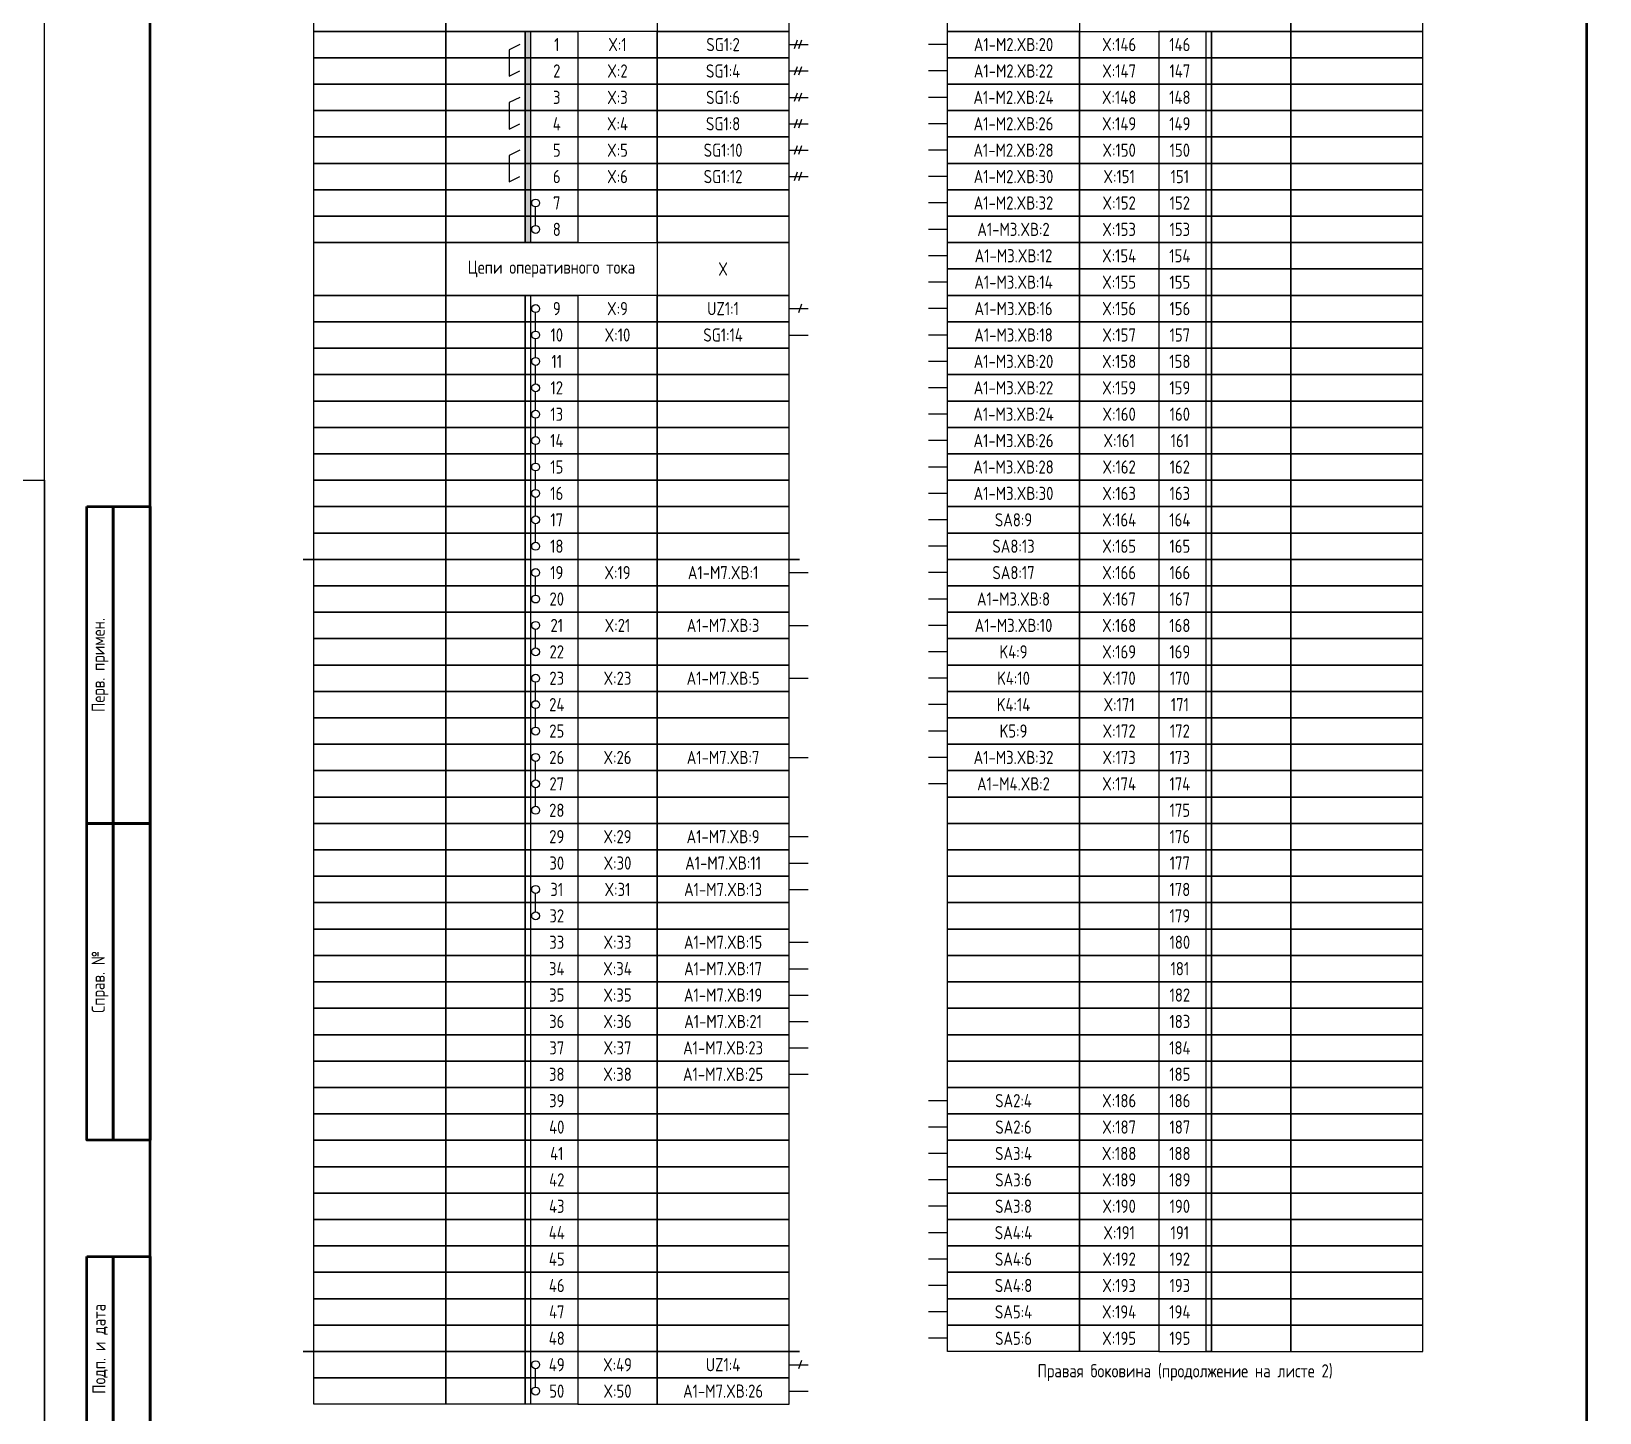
# Model space of a CAD drawing. Header units: millimetres. Extents: x -774 to 4101, y -90 to 618.
# Drawn here: x 2937.5 to 3234.5, y 120.4 to 382 of the extents above; entities that cross this region are included whole.
import ezdxf

# ---------------------------------------------------------------- set-up
doc = ezdxf.new("R2010")
doc.units = ezdxf.units.MM
doc.styles.add('Gost_type_A', font='GOST_A.TTF')

# ---------------------------------------------------------------- blocks, each defined once
blk = doc.blocks.new('Формат_А3')
blk.add_lwpolyline([(-420, 297), (0, 297), (0, 0), (-420, 0)], close=True)
blk = doc.blocks.new('Штамп левый верхний')
at = {"lineweight": 50}
for points in [[(-12, 0), (-7, 0), (-7, -60), (-12, -60)], [(-7, 0), (0, 0), (0, -60), (-7, -60)], [(-12, -60), (-7, -60), (-7, -120), (-12, -120)], [(-7, -60), (0, -60), (0, -120), (-7, -120)]]:
    blk.add_lwpolyline(points, close=True, dxfattribs=at)
at = {"char_height": 2.5, "width": 60, "attachment_point": 5, "rotation": 90, "style": 'Gost_type_A'}
for s, insert in [('Перв. примен.', (-9.5, -30)), ('Справ. №', (-9.5, -90))]:
    blk.add_mtext(s, dxfattribs=dict(at, insert=insert))
blk = doc.blocks.new('Штамп левый нижний')
at = {"lineweight": 50}
for points in [[(-12, 145), (-7, 145), (-7, 110), (-12, 110)], [(-7, 145), (0, 145), (0, 110), (-7, 110)], [(-12, 110), (-7, 110), (-7, 85), (-12, 85)], [(-7, 110), (0, 110), (0, 85), (-7, 85)], [(-12, 85), (-7, 85), (-7, 60), (-12, 60)], [(-7, 85), (0, 85), (0, 60), (-7, 60)], [(-12, 60), (-7, 60), (-7, 25), (-12, 25)], [(-7, 60), (0, 60), (0, 25), (-7, 25)], [(-12, 25), (-7, 25), (-7, 0), (-12, 0)], [(-7, 25), (0, 25), (0, 0), (-7, 0)]]:
    blk.add_lwpolyline(points, close=True, dxfattribs=at)
at = {"char_height": 2.5, "attachment_point": 5, "rotation": 90, "style": 'Gost_type_A'}
for s, insert, width in [('Подп. и дата', (-9.5, 127.5), 35), ('Инв. № дубл.', (-9.5, 97.5), 25), ('Взам. инв. №', (-9.5, 72.5), 25), ('Подп. и дата', (-9.5, 42.5), 35), ('Инв. N подл.', (-9.5, 12.5), 25)]:
    blk.add_mtext(s, dxfattribs=dict(at, insert=insert, width=width))

msp = doc.modelspace()

# ---------------------------------------------------------------- hatches: boundary and pattern name
h = msp.add_hatch(color=256)
h.dxf.hatch_style = 1
h.paths.add_polyline_path([(3032, 382), (3031, 382), (3031, 342), (3032, 342)])

# ---------------------------------------------------------------- linework, layer by layer
for p, q in [((3082.54, 380.31), (3081.96, 378.69)), ((3083.33, 380.31), (3082.75, 378.69)), ((3081, 379.5), (3084.62, 379.5)), ((3111, 379.5), (3107.38, 379.5)), ((3081, 374.5), (3084.62, 374.5)), ((3082.54, 375.31), (3081.96, 373.69)), ((3083.33, 375.31), (3082.75, 373.69)), ((3111, 374.5), (3107.38, 374.5)), ((3081, 369.5), (3084.62, 369.5)), ((3082.54, 370.31), (3081.96, 368.69)), ((3083.33, 370.31), (3082.75, 368.69)), ((3111, 369.5), (3107.38, 369.5)), ((3082.54, 365.31), (3081.96, 363.69)), ((3083.33, 365.31), (3082.75, 363.69)), ((3081, 364.5), (3084.62, 364.5)), ((3111, 364.5), (3107.38, 364.5)), ((3081, 359.5), (3084.62, 359.5)), ((3082.54, 360.31), (3081.96, 358.69)), ((3083.33, 360.31), (3082.75, 358.69)), ((3111, 359.5), (3107.38, 359.5)), ((3081, 354.5), (3084.62, 354.5)), ((3082.54, 355.31), (3081.96, 353.69)), ((3083.33, 355.31), (3082.75, 353.69)), ((3111, 354.5), (3107.38, 354.5)), ((3033, 345.25), (3033, 348.75)), ((3111, 349.5), (3107.38, 349.5)), ((3111, 344.5), (3107.38, 344.5)), ((3111, 339.5), (3107.38, 339.5)), ((3111, 334.5), (3107.38, 334.5)), ((3032, 332), (3032, 172)), ((3083.33, 330.31), (3082.75, 328.69)), ((3033, 325.25), (3033, 328.75)), ((3081, 329.5), (3084.62, 329.5)), ((3111, 329.5), (3107.38, 329.5)), ((3033, 320.25), (3033, 323.75)), ((3081, 324.5), (3084.62, 324.5)), ((3111, 324.5), (3107.38, 324.5)), ((3033, 315.25), (3033, 318.75)), ((3111, 319.5), (3107.38, 319.5)), ((3033, 310.25), (3033, 313.75)), ((3111, 314.5), (3107.38, 314.5)), ((3111, 309.5), (3107.38, 309.5)), ((3033, 305.25), (3033, 308.75)), ((3033, 300.25), (3033, 303.75)), ((3111, 304.5), (3107.38, 304.5)), ((3033, 295.25), (3033, 298.75)), ((3111, 299.5), (3107.38, 299.5)), ((3111, 294.5), (3107.38, 294.5)), ((3033, 290.25), (3033, 293.75)), ((3033, 285.25), (3033, 288.75)), ((3111, 289.5), (3107.38, 289.5)), ((3111, 284.5), (3107.38, 284.5)), ((3081, 279.5), (3084.62, 279.5)), ((3111, 279.5), (3107.38, 279.5)), ((3033, 275.25), (3033, 278.75)), ((3111, 274.5), (3107.38, 274.5)), ((3033, 265.25), (3033, 268.75)), ((3081, 269.5), (3084.62, 269.5)), ((3111, 269.5), (3107.38, 269.5)), ((3111, 264.5), (3107.38, 264.5)), ((3033, 255.25), (3033, 258.75)), ((3081, 259.5), (3084.62, 259.5)), ((3111, 259.5), (3107.38, 259.5)), ((3033, 250.25), (3033, 253.75)), ((3111, 254.5), (3107.38, 254.5)), ((3111, 249.5), (3107.38, 249.5)), ((3033, 240.25), (3033, 243.75)), ((3081, 244.5), (3084.62, 244.5)), ((3111, 244.5), (3107.38, 244.5)), ((3033, 235.25), (3033, 238.75)), ((3111, 239.5), (3107.38, 239.5)), ((3081, 229.5), (3084.62, 229.5)), ((3081, 224.5), (3084.62, 224.5)), ((3033, 215.25), (3033, 218.75)), ((3081, 219.5), (3084.62, 219.5)), ((3081, 209.5), (3084.62, 209.5)), ((3081, 204.5), (3084.62, 204.5)), ((3081, 199.5), (3084.62, 199.5)), ((3081, 194.5), (3084.62, 194.5)), ((3081, 189.5), (3084.62, 189.5)), ((3081, 184.5), (3084.62, 184.5)), ((3111, 179.5), (3107.38, 179.5)), ((3111, 174.5), (3107.38, 174.5)), ((3111, 169.5), (3107.38, 169.5)), ((3111, 164.5), (3107.38, 164.5)), ((3111, 159.5), (3107.38, 159.5)), ((3111, 154.5), (3107.38, 154.5)), ((3111, 149.5), (3107.38, 149.5)), ((3111, 144.5), (3107.38, 144.5)), ((3111, 139.5), (3107.38, 139.5)), ((3111, 134.5), (3107.38, 134.5)), ((3033, 125.25), (3033, 128.75)), ((3081, 129.5), (3084.62, 129.5)), ((3083.33, 130.31), (3082.75, 128.69)), ((3081, 124.5), (3084.62, 124.5))]:
    msp.add_line(p, q)
at = {"lineweight": 30}
for p, q in [((2989, 282), (3083, 282)), ((2989, 132), (3083, 132))]:
    msp.add_line(p, q, dxfattribs=at)
for points in [[(3237, 420), (3237, 0), (2940, 0), (2940, 420)], [(2991, 392), (3016, 392), (3016, 382), (2991, 382)], [(3016, 392), (3056, 392), (3056, 382), (3016, 382)], [(3081, 392), (3056, 392), (3056, 382), (3081, 382)], [(3111, 392), (3136, 392), (3136, 382), (3111, 382)], [(3176, 392), (3136, 392), (3136, 382), (3176, 382)], [(3201, 392), (3176, 392), (3176, 382), (3201, 382)], [(2991, 382), (3016, 382), (3016, 377), (2991, 377)], [(3016, 382), (3031, 382), (3031, 377), (3016, 377)], [(3031, 382), (3041, 382), (3041, 377), (3031, 377)], [(3056, 382), (3041, 382), (3041, 377), (3056, 377)], [(3081, 382), (3056, 382), (3056, 377), (3081, 377)], [(3111, 382), (3136, 382), (3136, 377), (3111, 377)], [(3136, 382), (3151, 382), (3151, 377), (3136, 377)], [(3161, 382), (3151, 382), (3151, 377), (3161, 377)], [(3160, 382), (3161, 382), (3161, 132), (3160, 132)], [(3176, 382), (3161, 382), (3161, 377), (3176, 377)], [(3201, 382), (3176, 382), (3176, 377), (3201, 377)], [(2991, 377), (3016, 377), (3016, 372), (2991, 372)], [(3016, 377), (3031, 377), (3031, 372), (3016, 372)], [(3031, 377), (3041, 377), (3041, 372), (3031, 372)], [(3056, 377), (3041, 377), (3041, 372), (3056, 372)], [(3081, 377), (3056, 377), (3056, 372), (3081, 372)], [(3111, 377), (3136, 377), (3136, 372), (3111, 372)], [(3136, 377), (3151, 377), (3151, 372), (3136, 372)], [(3161, 377), (3151, 377), (3151, 372), (3161, 372)], [(3176, 377), (3161, 377), (3161, 372), (3176, 372)], [(3201, 377), (3176, 377), (3176, 372), (3201, 372)], [(2991, 372), (3016, 372), (3016, 367), (2991, 367)], [(3016, 372), (3031, 372), (3031, 367), (3016, 367)], [(3031, 372), (3041, 372), (3041, 367), (3031, 367)], [(3056, 372), (3041, 372), (3041, 367), (3056, 367)], [(3081, 372), (3056, 372), (3056, 367), (3081, 367)], [(3111, 372), (3136, 372), (3136, 367), (3111, 367)], [(3136, 372), (3151, 372), (3151, 367), (3136, 367)], [(3161, 372), (3151, 372), (3151, 367), (3161, 367)], [(3176, 372), (3161, 372), (3161, 367), (3176, 367)], [(3201, 372), (3176, 372), (3176, 367), (3201, 367)], [(2991, 367), (3016, 367), (3016, 362), (2991, 362)], [(3016, 367), (3031, 367), (3031, 362), (3016, 362)], [(3031, 367), (3041, 367), (3041, 362), (3031, 362)], [(3056, 367), (3041, 367), (3041, 362), (3056, 362)], [(3081, 367), (3056, 367), (3056, 362), (3081, 362)], [(3111, 367), (3136, 367), (3136, 362), (3111, 362)], [(3136, 367), (3151, 367), (3151, 362), (3136, 362)], [(3161, 367), (3151, 367), (3151, 362), (3161, 362)], [(3176, 367), (3161, 367), (3161, 362), (3176, 362)], [(3201, 367), (3176, 367), (3176, 362), (3201, 362)], [(2991, 362), (3016, 362), (3016, 357), (2991, 357)], [(3016, 362), (3031, 362), (3031, 357), (3016, 357)], [(3031, 362), (3041, 362), (3041, 357), (3031, 357)], [(3056, 362), (3041, 362), (3041, 357), (3056, 357)], [(3081, 362), (3056, 362), (3056, 357), (3081, 357)], [(3111, 362), (3136, 362), (3136, 357), (3111, 357)], [(3136, 362), (3151, 362), (3151, 357), (3136, 357)], [(3161, 362), (3151, 362), (3151, 357), (3161, 357)], [(3176, 362), (3161, 362), (3161, 357), (3176, 357)], [(3201, 362), (3176, 362), (3176, 357), (3201, 357)], [(2991, 357), (3016, 357), (3016, 352), (2991, 352)], [(3016, 357), (3031, 357), (3031, 352), (3016, 352)], [(3031, 357), (3041, 357), (3041, 352), (3031, 352)], [(3056, 357), (3041, 357), (3041, 352), (3056, 352)], [(3081, 357), (3056, 357), (3056, 352), (3081, 352)], [(3111, 357), (3136, 357), (3136, 352), (3111, 352)], [(3136, 357), (3151, 357), (3151, 352), (3136, 352)], [(3161, 357), (3151, 357), (3151, 352), (3161, 352)], [(3176, 357), (3161, 357), (3161, 352), (3176, 352)], [(3201, 357), (3176, 357), (3176, 352), (3201, 352)], [(2991, 352), (3016, 352), (3016, 347), (2991, 347)], [(3016, 352), (3031, 352), (3031, 347), (3016, 347)], [(3031, 352), (3041, 352), (3041, 347), (3031, 347)], [(3056, 352), (3041, 352), (3041, 347), (3056, 347)], [(3081, 352), (3056, 352), (3056, 347), (3081, 347)], [(3111, 352), (3136, 352), (3136, 347), (3111, 347)], [(3136, 352), (3151, 352), (3151, 347), (3136, 347)], [(3161, 352), (3151, 352), (3151, 347), (3161, 347)], [(3176, 352), (3161, 352), (3161, 347), (3176, 347)], [(3201, 352), (3176, 352), (3176, 347), (3201, 347)], [(2991, 347), (3016, 347), (3016, 342), (2991, 342)], [(3016, 347), (3031, 347), (3031, 342), (3016, 342)], [(3031, 347), (3041, 347), (3041, 342), (3031, 342)], [(3056, 347), (3041, 347), (3041, 342), (3056, 342)], [(3081, 347), (3056, 347), (3056, 342), (3081, 342)], [(3111, 347), (3136, 347), (3136, 342), (3111, 342)], [(3136, 347), (3151, 347), (3151, 342), (3136, 342)], [(3161, 347), (3151, 347), (3151, 342), (3161, 342)], [(3176, 347), (3161, 347), (3161, 342), (3176, 342)], [(3201, 347), (3176, 347), (3176, 342), (3201, 342)], [(2991, 342), (3016, 342), (3016, 332), (2991, 332)], [(3016, 342), (3056, 342), (3056, 332), (3016, 332)], [(3081, 342), (3056, 342), (3056, 332), (3081, 332)], [(3111, 342), (3136, 342), (3136, 337), (3111, 337)], [(3136, 342), (3151, 342), (3151, 337), (3136, 337)], [(3161, 342), (3151, 342), (3151, 337), (3161, 337)], [(3176, 342), (3161, 342), (3161, 337), (3176, 337)], [(3201, 342), (3176, 342), (3176, 337), (3201, 337)], [(3111, 337), (3136, 337), (3136, 332), (3111, 332)], [(3136, 337), (3151, 337), (3151, 332), (3136, 332)], [(3161, 337), (3151, 337), (3151, 332), (3161, 332)], [(3176, 337), (3161, 337), (3161, 332), (3176, 332)], [(3201, 337), (3176, 337), (3176, 332), (3201, 332)], [(2991, 332), (3016, 332), (3016, 327), (2991, 327)], [(3016, 332), (3031, 332), (3031, 327), (3016, 327)], [(3031, 332), (3041, 332), (3041, 327), (3031, 327)], [(3056, 332), (3041, 332), (3041, 327), (3056, 327)], [(3081, 332), (3056, 332), (3056, 327), (3081, 327)], [(3111, 332), (3136, 332), (3136, 327), (3111, 327)], [(3136, 332), (3151, 332), (3151, 327), (3136, 327)], [(3161, 332), (3151, 332), (3151, 327), (3161, 327)], [(3176, 332), (3161, 332), (3161, 327), (3176, 327)], [(3201, 332), (3176, 332), (3176, 327), (3201, 327)], [(2991, 327), (3016, 327), (3016, 322), (2991, 322)], [(3016, 327), (3031, 327), (3031, 322), (3016, 322)], [(3031, 327), (3041, 327), (3041, 322), (3031, 322)], [(3056, 327), (3041, 327), (3041, 322), (3056, 322)], [(3081, 327), (3056, 327), (3056, 322), (3081, 322)], [(3111, 327), (3136, 327), (3136, 322), (3111, 322)], [(3136, 327), (3151, 327), (3151, 322), (3136, 322)], [(3161, 327), (3151, 327), (3151, 322), (3161, 322)], [(3176, 327), (3161, 327), (3161, 322), (3176, 322)], [(3201, 327), (3176, 327), (3176, 322), (3201, 322)], [(2991, 322), (3016, 322), (3016, 317), (2991, 317)], [(3016, 322), (3031, 322), (3031, 317), (3016, 317)], [(3031, 322), (3041, 322), (3041, 317), (3031, 317)], [(3056, 322), (3041, 322), (3041, 317), (3056, 317)], [(3081, 322), (3056, 322), (3056, 317), (3081, 317)], [(3111, 322), (3136, 322), (3136, 317), (3111, 317)], [(3136, 322), (3151, 322), (3151, 317), (3136, 317)], [(3161, 322), (3151, 322), (3151, 317), (3161, 317)], [(3176, 322), (3161, 322), (3161, 317), (3176, 317)], [(3201, 322), (3176, 322), (3176, 317), (3201, 317)], [(2991, 317), (3016, 317), (3016, 312), (2991, 312)], [(3016, 317), (3031, 317), (3031, 312), (3016, 312)], [(3031, 317), (3041, 317), (3041, 312), (3031, 312)], [(3056, 317), (3041, 317), (3041, 312), (3056, 312)], [(3081, 317), (3056, 317), (3056, 312), (3081, 312)], [(3111, 317), (3136, 317), (3136, 312), (3111, 312)], [(3136, 317), (3151, 317), (3151, 312), (3136, 312)], [(3161, 317), (3151, 317), (3151, 312), (3161, 312)], [(3176, 317), (3161, 317), (3161, 312), (3176, 312)], [(3201, 317), (3176, 317), (3176, 312), (3201, 312)], [(2991, 312), (3016, 312), (3016, 307), (2991, 307)], [(3016, 312), (3031, 312), (3031, 307), (3016, 307)], [(3031, 312), (3041, 312), (3041, 307), (3031, 307)], [(3056, 312), (3041, 312), (3041, 307), (3056, 307)], [(3081, 312), (3056, 312), (3056, 307), (3081, 307)], [(3111, 312), (3136, 312), (3136, 307), (3111, 307)], [(3136, 312), (3151, 312), (3151, 307), (3136, 307)], [(3161, 312), (3151, 312), (3151, 307), (3161, 307)], [(3176, 312), (3161, 312), (3161, 307), (3176, 307)], [(3201, 312), (3176, 312), (3176, 307), (3201, 307)], [(2991, 307), (3016, 307), (3016, 302), (2991, 302)], [(3016, 307), (3031, 307), (3031, 302), (3016, 302)], [(3031, 307), (3041, 307), (3041, 302), (3031, 302)], [(3056, 307), (3041, 307), (3041, 302), (3056, 302)], [(3081, 307), (3056, 307), (3056, 302), (3081, 302)], [(3111, 307), (3136, 307), (3136, 302), (3111, 302)], [(3136, 307), (3151, 307), (3151, 302), (3136, 302)], [(3161, 307), (3151, 307), (3151, 302), (3161, 302)], [(3176, 307), (3161, 307), (3161, 302), (3176, 302)], [(3201, 307), (3176, 307), (3176, 302), (3201, 302)], [(2991, 302), (3016, 302), (3016, 297), (2991, 297)], [(3016, 302), (3031, 302), (3031, 297), (3016, 297)], [(3031, 302), (3041, 302), (3041, 297), (3031, 297)], [(3056, 302), (3041, 302), (3041, 297), (3056, 297)], [(3081, 302), (3056, 302), (3056, 297), (3081, 297)], [(3111, 302), (3136, 302), (3136, 297), (3111, 297)], [(3136, 302), (3151, 302), (3151, 297), (3136, 297)], [(3161, 302), (3151, 302), (3151, 297), (3161, 297)], [(3176, 302), (3161, 302), (3161, 297), (3176, 297)], [(3201, 302), (3176, 302), (3176, 297), (3201, 297)], [(2991, 297), (3016, 297), (3016, 292), (2991, 292)], [(3016, 297), (3031, 297), (3031, 292), (3016, 292)], [(3031, 297), (3041, 297), (3041, 292), (3031, 292)], [(3056, 297), (3041, 297), (3041, 292), (3056, 292)], [(3081, 297), (3056, 297), (3056, 292), (3081, 292)], [(3111, 297), (3136, 297), (3136, 292), (3111, 292)], [(3136, 297), (3151, 297), (3151, 292), (3136, 292)], [(3161, 297), (3151, 297), (3151, 292), (3161, 292)], [(3176, 297), (3161, 297), (3161, 292), (3176, 292)], [(3201, 297), (3176, 297), (3176, 292), (3201, 292)], [(2991, 292), (3016, 292), (3016, 287), (2991, 287)], [(3016, 292), (3031, 292), (3031, 287), (3016, 287)], [(3031, 292), (3041, 292), (3041, 287), (3031, 287)], [(3056, 292), (3041, 292), (3041, 287), (3056, 287)], [(3081, 292), (3056, 292), (3056, 287), (3081, 287)], [(3111, 292), (3136, 292), (3136, 287), (3111, 287)], [(3136, 292), (3151, 292), (3151, 287), (3136, 287)], [(3161, 292), (3151, 292), (3151, 287), (3161, 287)], [(3176, 292), (3161, 292), (3161, 287), (3176, 287)], [(3201, 292), (3176, 292), (3176, 287), (3201, 287)], [(2991, 287), (3016, 287), (3016, 282), (2991, 282)], [(3016, 287), (3031, 287), (3031, 282), (3016, 282)], [(3031, 287), (3041, 287), (3041, 282), (3031, 282)], [(3056, 287), (3041, 287), (3041, 282), (3056, 282)], [(3081, 287), (3056, 287), (3056, 282), (3081, 282)], [(3111, 287), (3136, 287), (3136, 282), (3111, 282)], [(3136, 287), (3151, 287), (3151, 282), (3136, 282)], [(3161, 287), (3151, 287), (3151, 282), (3161, 282)], [(3176, 287), (3161, 287), (3161, 282), (3176, 282)], [(3201, 287), (3176, 287), (3176, 282), (3201, 282)], [(2991, 282), (3016, 282), (3016, 277), (2991, 277)], [(3016, 282), (3031, 282), (3031, 277), (3016, 277)], [(3031, 282), (3041, 282), (3041, 277), (3031, 277)], [(3056, 282), (3041, 282), (3041, 277), (3056, 277)], [(3081, 282), (3056, 282), (3056, 277), (3081, 277)], [(3111, 282), (3136, 282), (3136, 277), (3111, 277)], [(3136, 282), (3151, 282), (3151, 277), (3136, 277)], [(3161, 282), (3151, 282), (3151, 277), (3161, 277)], [(3176, 282), (3161, 282), (3161, 277), (3176, 277)], [(3201, 282), (3176, 282), (3176, 277), (3201, 277)], [(2991, 277), (3016, 277), (3016, 272), (2991, 272)], [(3016, 277), (3031, 277), (3031, 272), (3016, 272)], [(3031, 277), (3041, 277), (3041, 272), (3031, 272)], [(3056, 277), (3041, 277), (3041, 272), (3056, 272)], [(3081, 277), (3056, 277), (3056, 272), (3081, 272)], [(3111, 277), (3136, 277), (3136, 272), (3111, 272)], [(3136, 277), (3151, 277), (3151, 272), (3136, 272)], [(3161, 277), (3151, 277), (3151, 272), (3161, 272)], [(3176, 277), (3161, 277), (3161, 272), (3176, 272)], [(3201, 277), (3176, 277), (3176, 272), (3201, 272)], [(2991, 272), (3016, 272), (3016, 267), (2991, 267)], [(3016, 272), (3031, 272), (3031, 267), (3016, 267)], [(3031, 272), (3041, 272), (3041, 267), (3031, 267)], [(3056, 272), (3041, 272), (3041, 267), (3056, 267)], [(3081, 272), (3056, 272), (3056, 267), (3081, 267)], [(3111, 272), (3136, 272), (3136, 267), (3111, 267)], [(3136, 272), (3151, 272), (3151, 267), (3136, 267)], [(3161, 272), (3151, 272), (3151, 267), (3161, 267)], [(3176, 272), (3161, 272), (3161, 267), (3176, 267)], [(3201, 272), (3176, 272), (3176, 267), (3201, 267)], [(2991, 267), (3016, 267), (3016, 262), (2991, 262)], [(3016, 267), (3031, 267), (3031, 262), (3016, 262)], [(3031, 267), (3041, 267), (3041, 262), (3031, 262)], [(3056, 267), (3041, 267), (3041, 262), (3056, 262)], [(3081, 267), (3056, 267), (3056, 262), (3081, 262)], [(3111, 267), (3136, 267), (3136, 262), (3111, 262)], [(3136, 267), (3151, 267), (3151, 262), (3136, 262)], [(3161, 267), (3151, 267), (3151, 262), (3161, 262)], [(3176, 267), (3161, 267), (3161, 262), (3176, 262)], [(3201, 267), (3176, 267), (3176, 262), (3201, 262)], [(2991, 262), (3016, 262), (3016, 257), (2991, 257)], [(3016, 262), (3031, 262), (3031, 257), (3016, 257)], [(3031, 262), (3041, 262), (3041, 257), (3031, 257)], [(3056, 262), (3041, 262), (3041, 257), (3056, 257)], [(3081, 262), (3056, 262), (3056, 257), (3081, 257)], [(3111, 262), (3136, 262), (3136, 257), (3111, 257)], [(3136, 262), (3151, 262), (3151, 257), (3136, 257)], [(3161, 262), (3151, 262), (3151, 257), (3161, 257)], [(3176, 262), (3161, 262), (3161, 257), (3176, 257)], [(3201, 262), (3176, 262), (3176, 257), (3201, 257)], [(2991, 257), (3016, 257), (3016, 252), (2991, 252)], [(3016, 257), (3031, 257), (3031, 252), (3016, 252)], [(3031, 257), (3041, 257), (3041, 252), (3031, 252)], [(3056, 257), (3041, 257), (3041, 252), (3056, 252)], [(3081, 257), (3056, 257), (3056, 252), (3081, 252)], [(3111, 257), (3136, 257), (3136, 252), (3111, 252)], [(3136, 257), (3151, 257), (3151, 252), (3136, 252)], [(3161, 257), (3151, 257), (3151, 252), (3161, 252)], [(3176, 257), (3161, 257), (3161, 252), (3176, 252)], [(3201, 257), (3176, 257), (3176, 252), (3201, 252)], [(2991, 252), (3016, 252), (3016, 247), (2991, 247)], [(3016, 252), (3031, 252), (3031, 247), (3016, 247)], [(3031, 252), (3041, 252), (3041, 247), (3031, 247)], [(3056, 252), (3041, 252), (3041, 247), (3056, 247)], [(3081, 252), (3056, 252), (3056, 247), (3081, 247)], [(3111, 252), (3136, 252), (3136, 247), (3111, 247)], [(3136, 252), (3151, 252), (3151, 247), (3136, 247)], [(3161, 252), (3151, 252), (3151, 247), (3161, 247)], [(3176, 252), (3161, 252), (3161, 247), (3176, 247)], [(3201, 252), (3176, 252), (3176, 247), (3201, 247)], [(2991, 247), (3016, 247), (3016, 242), (2991, 242)], [(3016, 247), (3031, 247), (3031, 242), (3016, 242)], [(3031, 247), (3041, 247), (3041, 242), (3031, 242)], [(3056, 247), (3041, 247), (3041, 242), (3056, 242)], [(3081, 247), (3056, 247), (3056, 242), (3081, 242)], [(3111, 247), (3136, 247), (3136, 242), (3111, 242)], [(3136, 247), (3151, 247), (3151, 242), (3136, 242)], [(3161, 247), (3151, 247), (3151, 242), (3161, 242)], [(3176, 247), (3161, 247), (3161, 242), (3176, 242)], [(3201, 247), (3176, 247), (3176, 242), (3201, 242)], [(2991, 242), (3016, 242), (3016, 237), (2991, 237)], [(3016, 242), (3031, 242), (3031, 237), (3016, 237)], [(3031, 242), (3041, 242), (3041, 237), (3031, 237)], [(3056, 242), (3041, 242), (3041, 237), (3056, 237)], [(3081, 242), (3056, 242), (3056, 237), (3081, 237)], [(3111, 242), (3136, 242), (3136, 237), (3111, 237)], [(3136, 242), (3151, 242), (3151, 237), (3136, 237)], [(3161, 242), (3151, 242), (3151, 237), (3161, 237)], [(3176, 242), (3161, 242), (3161, 237), (3176, 237)], [(3201, 242), (3176, 242), (3176, 237), (3201, 237)], [(2991, 237), (3016, 237), (3016, 232), (2991, 232)], [(3016, 237), (3031, 237), (3031, 232), (3016, 232)], [(3031, 237), (3041, 237), (3041, 232), (3031, 232)], [(3056, 237), (3041, 237), (3041, 232), (3056, 232)], [(3081, 237), (3056, 237), (3056, 232), (3081, 232)], [(3111, 237), (3136, 237), (3136, 232), (3111, 232)], [(3136, 237), (3151, 237), (3151, 232), (3136, 232)], [(3161, 237), (3151, 237), (3151, 232), (3161, 232)], [(3176, 237), (3161, 237), (3161, 232), (3176, 232)], [(3201, 237), (3176, 237), (3176, 232), (3201, 232)], [(2991, 232), (3016, 232), (3016, 227), (2991, 227)], [(3016, 232), (3031, 232), (3031, 227), (3016, 227)], [(3031, 232), (3041, 232), (3041, 227), (3031, 227)], [(3056, 232), (3041, 232), (3041, 227), (3056, 227)], [(3081, 232), (3056, 232), (3056, 227), (3081, 227)], [(3111, 232), (3136, 232), (3136, 227), (3111, 227)], [(3136, 232), (3151, 232), (3151, 227), (3136, 227)], [(3161, 232), (3151, 232), (3151, 227), (3161, 227)], [(3176, 232), (3161, 232), (3161, 227), (3176, 227)], [(3201, 232), (3176, 232), (3176, 227), (3201, 227)], [(2991, 227), (3016, 227), (3016, 222), (2991, 222)], [(3016, 227), (3031, 227), (3031, 222), (3016, 222)], [(3031, 227), (3041, 227), (3041, 222), (3031, 222)], [(3056, 227), (3041, 227), (3041, 222), (3056, 222)], [(3081, 227), (3056, 227), (3056, 222), (3081, 222)], [(3111, 227), (3136, 227), (3136, 222), (3111, 222)], [(3136, 227), (3151, 227), (3151, 222), (3136, 222)], [(3161, 227), (3151, 227), (3151, 222), (3161, 222)], [(3176, 227), (3161, 227), (3161, 222), (3176, 222)], [(3201, 227), (3176, 227), (3176, 222), (3201, 222)], [(2991, 222), (3016, 222), (3016, 217), (2991, 217)], [(3016, 222), (3031, 222), (3031, 217), (3016, 217)], [(3031, 222), (3041, 222), (3041, 217), (3031, 217)], [(3056, 222), (3041, 222), (3041, 217), (3056, 217)], [(3081, 222), (3056, 222), (3056, 217), (3081, 217)], [(3111, 222), (3136, 222), (3136, 217), (3111, 217)], [(3136, 222), (3151, 222), (3151, 217), (3136, 217)], [(3161, 222), (3151, 222), (3151, 217), (3161, 217)], [(3176, 222), (3161, 222), (3161, 217), (3176, 217)], [(3201, 222), (3176, 222), (3176, 217), (3201, 217)], [(2991, 217), (3016, 217), (3016, 212), (2991, 212)], [(3016, 217), (3031, 217), (3031, 212), (3016, 212)], [(3031, 217), (3041, 217), (3041, 212), (3031, 212)], [(3056, 217), (3041, 217), (3041, 212), (3056, 212)], [(3081, 217), (3056, 217), (3056, 212), (3081, 212)], [(3111, 217), (3136, 217), (3136, 212), (3111, 212)], [(3136, 217), (3151, 217), (3151, 212), (3136, 212)], [(3161, 217), (3151, 217), (3151, 212), (3161, 212)], [(3176, 217), (3161, 217), (3161, 212), (3176, 212)], [(3201, 217), (3176, 217), (3176, 212), (3201, 212)], [(2991, 212), (3016, 212), (3016, 207), (2991, 207)], [(3016, 212), (3031, 212), (3031, 207), (3016, 207)], [(3031, 212), (3041, 212), (3041, 207), (3031, 207)], [(3056, 212), (3041, 212), (3041, 207), (3056, 207)], [(3081, 212), (3056, 212), (3056, 207), (3081, 207)], [(3111, 212), (3136, 212), (3136, 207), (3111, 207)], [(3136, 212), (3151, 212), (3151, 207), (3136, 207)], [(3161, 212), (3151, 212), (3151, 207), (3161, 207)], [(3176, 212), (3161, 212), (3161, 207), (3176, 207)], [(3201, 212), (3176, 212), (3176, 207), (3201, 207)], [(2991, 207), (3016, 207), (3016, 202), (2991, 202)], [(3016, 207), (3031, 207), (3031, 202), (3016, 202)], [(3031, 207), (3041, 207), (3041, 202), (3031, 202)], [(3056, 207), (3041, 207), (3041, 202), (3056, 202)], [(3081, 207), (3056, 207), (3056, 202), (3081, 202)], [(3111, 207), (3136, 207), (3136, 202), (3111, 202)], [(3136, 207), (3151, 207), (3151, 202), (3136, 202)], [(3161, 207), (3151, 207), (3151, 202), (3161, 202)], [(3176, 207), (3161, 207), (3161, 202), (3176, 202)], [(3201, 207), (3176, 207), (3176, 202), (3201, 202)], [(2991, 202), (3016, 202), (3016, 197), (2991, 197)], [(3016, 202), (3031, 202), (3031, 197), (3016, 197)], [(3031, 202), (3041, 202), (3041, 197), (3031, 197)], [(3056, 202), (3041, 202), (3041, 197), (3056, 197)], [(3081, 202), (3056, 202), (3056, 197), (3081, 197)], [(3111, 202), (3136, 202), (3136, 197), (3111, 197)], [(3136, 202), (3151, 202), (3151, 197), (3136, 197)], [(3161, 202), (3151, 202), (3151, 197), (3161, 197)], [(3176, 202), (3161, 202), (3161, 197), (3176, 197)], [(3201, 202), (3176, 202), (3176, 197), (3201, 197)], [(2991, 197), (3016, 197), (3016, 192), (2991, 192)], [(3016, 197), (3031, 197), (3031, 192), (3016, 192)], [(3031, 197), (3041, 197), (3041, 192), (3031, 192)], [(3056, 197), (3041, 197), (3041, 192), (3056, 192)], [(3081, 197), (3056, 197), (3056, 192), (3081, 192)], [(3111, 197), (3136, 197), (3136, 192), (3111, 192)], [(3136, 197), (3151, 197), (3151, 192), (3136, 192)], [(3161, 197), (3151, 197), (3151, 192), (3161, 192)], [(3176, 197), (3161, 197), (3161, 192), (3176, 192)], [(3201, 197), (3176, 197), (3176, 192), (3201, 192)], [(2991, 192), (3016, 192), (3016, 187), (2991, 187)], [(3016, 192), (3031, 192), (3031, 187), (3016, 187)], [(3031, 192), (3041, 192), (3041, 187), (3031, 187)], [(3056, 192), (3041, 192), (3041, 187), (3056, 187)], [(3081, 192), (3056, 192), (3056, 187), (3081, 187)], [(3111, 192), (3136, 192), (3136, 187), (3111, 187)], [(3136, 192), (3151, 192), (3151, 187), (3136, 187)], [(3161, 192), (3151, 192), (3151, 187), (3161, 187)], [(3176, 192), (3161, 192), (3161, 187), (3176, 187)], [(3201, 192), (3176, 192), (3176, 187), (3201, 187)], [(2991, 187), (3016, 187), (3016, 182), (2991, 182)], [(3016, 187), (3031, 187), (3031, 182), (3016, 182)], [(3031, 187), (3041, 187), (3041, 182), (3031, 182)], [(3056, 187), (3041, 187), (3041, 182), (3056, 182)], [(3081, 187), (3056, 187), (3056, 182), (3081, 182)], [(3111, 187), (3136, 187), (3136, 182), (3111, 182)], [(3136, 187), (3151, 187), (3151, 182), (3136, 182)], [(3161, 187), (3151, 187), (3151, 182), (3161, 182)], [(3176, 187), (3161, 187), (3161, 182), (3176, 182)], [(3201, 187), (3176, 187), (3176, 182), (3201, 182)], [(2991, 182), (3016, 182), (3016, 177), (2991, 177)], [(3016, 182), (3031, 182), (3031, 177), (3016, 177)], [(3031, 182), (3041, 182), (3041, 177), (3031, 177)], [(3056, 182), (3041, 182), (3041, 177), (3056, 177)], [(3081, 182), (3056, 182), (3056, 177), (3081, 177)], [(3111, 182), (3136, 182), (3136, 177), (3111, 177)], [(3136, 182), (3151, 182), (3151, 177), (3136, 177)], [(3161, 182), (3151, 182), (3151, 177), (3161, 177)], [(3176, 182), (3161, 182), (3161, 177), (3176, 177)], [(3201, 182), (3176, 182), (3176, 177), (3201, 177)], [(2991, 177), (3016, 177), (3016, 172), (2991, 172)], [(3016, 177), (3031, 177), (3031, 172), (3016, 172)], [(3031, 177), (3041, 177), (3041, 172), (3031, 172)], [(3056, 177), (3041, 177), (3041, 172), (3056, 172)], [(3081, 177), (3056, 177), (3056, 172), (3081, 172)], [(3111, 177), (3136, 177), (3136, 172), (3111, 172)], [(3136, 177), (3151, 177), (3151, 172), (3136, 172)], [(3161, 177), (3151, 177), (3151, 172), (3161, 172)], [(3176, 177), (3161, 177), (3161, 172), (3176, 172)], [(3201, 177), (3176, 177), (3176, 172), (3201, 172)], [(2991, 172), (3016, 172), (3016, 167), (2991, 167)], [(3016, 172), (3031, 172), (3031, 167), (3016, 167)], [(3031, 172), (3041, 172), (3041, 167), (3031, 167)], [(3031, 172), (3032, 172), (3032, 167), (3031, 167)], [(3056, 172), (3041, 172), (3041, 167), (3056, 167)], [(3081, 172), (3056, 172), (3056, 167), (3081, 167)], [(3111, 172), (3136, 172), (3136, 167), (3111, 167)], [(3136, 172), (3151, 172), (3151, 167), (3136, 167)], [(3161, 172), (3151, 172), (3151, 167), (3161, 167)], [(3176, 172), (3161, 172), (3161, 167), (3176, 167)], [(3201, 172), (3176, 172), (3176, 167), (3201, 167)], [(2991, 167), (3016, 167), (3016, 162), (2991, 162)], [(3016, 167), (3031, 167), (3031, 162), (3016, 162)], [(3031, 167), (3041, 167), (3041, 162), (3031, 162)], [(3031, 167), (3032, 167), (3032, 162), (3031, 162)], [(3056, 167), (3041, 167), (3041, 162), (3056, 162)], [(3081, 167), (3056, 167), (3056, 162), (3081, 162)], [(3111, 167), (3136, 167), (3136, 162), (3111, 162)], [(3136, 167), (3151, 167), (3151, 162), (3136, 162)], [(3161, 167), (3151, 167), (3151, 162), (3161, 162)], [(3176, 167), (3161, 167), (3161, 162), (3176, 162)], [(3201, 167), (3176, 167), (3176, 162), (3201, 162)], [(2991, 162), (3016, 162), (3016, 157), (2991, 157)], [(3016, 162), (3031, 162), (3031, 157), (3016, 157)], [(3031, 162), (3041, 162), (3041, 157), (3031, 157)], [(3031, 162), (3032, 162), (3032, 157), (3031, 157)], [(3056, 162), (3041, 162), (3041, 157), (3056, 157)], [(3081, 162), (3056, 162), (3056, 157), (3081, 157)], [(3111, 162), (3136, 162), (3136, 157), (3111, 157)], [(3136, 162), (3151, 162), (3151, 157), (3136, 157)], [(3161, 162), (3151, 162), (3151, 157), (3161, 157)], [(3176, 162), (3161, 162), (3161, 157), (3176, 157)], [(3201, 162), (3176, 162), (3176, 157), (3201, 157)], [(2991, 157), (3016, 157), (3016, 152), (2991, 152)], [(3016, 157), (3031, 157), (3031, 152), (3016, 152)], [(3031, 157), (3041, 157), (3041, 152), (3031, 152)], [(3031, 157), (3032, 157), (3032, 152), (3031, 152)], [(3056, 157), (3041, 157), (3041, 152), (3056, 152)], [(3081, 157), (3056, 157), (3056, 152), (3081, 152)], [(3111, 157), (3136, 157), (3136, 152), (3111, 152)], [(3136, 157), (3151, 157), (3151, 152), (3136, 152)], [(3161, 157), (3151, 157), (3151, 152), (3161, 152)], [(3176, 157), (3161, 157), (3161, 152), (3176, 152)], [(3201, 157), (3176, 157), (3176, 152), (3201, 152)], [(2991, 152), (3016, 152), (3016, 147), (2991, 147)], [(3016, 152), (3031, 152), (3031, 147), (3016, 147)], [(3031, 152), (3041, 152), (3041, 147), (3031, 147)], [(3031, 152), (3032, 152), (3032, 147), (3031, 147)], [(3056, 152), (3041, 152), (3041, 147), (3056, 147)], [(3081, 152), (3056, 152), (3056, 147), (3081, 147)], [(3111, 152), (3136, 152), (3136, 147), (3111, 147)], [(3136, 152), (3151, 152), (3151, 147), (3136, 147)], [(3161, 152), (3151, 152), (3151, 147), (3161, 147)], [(3176, 152), (3161, 152), (3161, 147), (3176, 147)], [(3201, 152), (3176, 152), (3176, 147), (3201, 147)], [(2991, 147), (3016, 147), (3016, 142), (2991, 142)], [(3016, 147), (3031, 147), (3031, 142), (3016, 142)], [(3031, 147), (3041, 147), (3041, 142), (3031, 142)], [(3031, 147), (3032, 147), (3032, 142), (3031, 142)], [(3056, 147), (3041, 147), (3041, 142), (3056, 142)], [(3081, 147), (3056, 147), (3056, 142), (3081, 142)], [(3111, 147), (3136, 147), (3136, 142), (3111, 142)], [(3136, 147), (3151, 147), (3151, 142), (3136, 142)], [(3161, 147), (3151, 147), (3151, 142), (3161, 142)], [(3176, 147), (3161, 147), (3161, 142), (3176, 142)], [(3201, 147), (3176, 147), (3176, 142), (3201, 142)], [(2991, 142), (3016, 142), (3016, 137), (2991, 137)], [(3016, 142), (3031, 142), (3031, 137), (3016, 137)], [(3031, 142), (3041, 142), (3041, 137), (3031, 137)], [(3031, 142), (3032, 142), (3032, 137), (3031, 137)], [(3056, 142), (3041, 142), (3041, 137), (3056, 137)], [(3081, 142), (3056, 142), (3056, 137), (3081, 137)], [(3111, 142), (3136, 142), (3136, 137), (3111, 137)], [(3136, 142), (3151, 142), (3151, 137), (3136, 137)], [(3161, 142), (3151, 142), (3151, 137), (3161, 137)], [(3176, 142), (3161, 142), (3161, 137), (3176, 137)], [(3201, 142), (3176, 142), (3176, 137), (3201, 137)], [(2991, 137), (3016, 137), (3016, 132), (2991, 132)], [(3016, 137), (3031, 137), (3031, 132), (3016, 132)], [(3031, 137), (3041, 137), (3041, 132), (3031, 132)], [(3031, 137), (3032, 137), (3032, 132), (3031, 132)], [(3056, 137), (3041, 137), (3041, 132), (3056, 132)], [(3081, 137), (3056, 137), (3056, 132), (3081, 132)], [(3111, 137), (3136, 137), (3136, 132), (3111, 132)], [(3136, 137), (3151, 137), (3151, 132), (3136, 132)], [(3161, 137), (3151, 137), (3151, 132), (3161, 132)], [(3176, 137), (3161, 137), (3161, 132), (3176, 132)], [(3201, 137), (3176, 137), (3176, 132), (3201, 132)], [(2991, 132), (3016, 132), (3016, 127), (2991, 127)], [(3016, 132), (3031, 132), (3031, 127), (3016, 127)], [(3031, 132), (3041, 132), (3041, 127), (3031, 127)], [(3031, 132), (3032, 132), (3032, 127), (3031, 127)], [(3056, 132), (3041, 132), (3041, 127), (3056, 127)], [(3081, 132), (3056, 132), (3056, 127), (3081, 127)], [(2991, 127), (3016, 127), (3016, 122), (2991, 122)], [(3016, 127), (3031, 127), (3031, 122), (3016, 122)], [(3031, 127), (3032, 127), (3032, 122), (3031, 122)], [(3031, 127), (3041, 127), (3041, 122), (3031, 122)], [(3056, 127), (3041, 127), (3041, 122), (3056, 122)], [(3081, 127), (3056, 127), (3056, 122), (3081, 122)]]:
    msp.add_lwpolyline(points, close=True)
at = {"lineweight": 50}
msp.add_lwpolyline([(3232, 415), (3232, 5), (2960, 5), (2960, 415)], close=True, dxfattribs=at)
for points in [[(3031, 342), (3031, 382), (3032, 382), (3032, 342)], [(3030, 379.5), (3028, 378.5), (3028, 373.5), (3030, 374.5)], [(3030, 369.5), (3028, 368.5), (3028, 363.5), (3030, 364.5)], [(3030, 359.5), (3028, 358.5), (3028, 353.5), (3030, 354.5)]]:
    msp.add_lwpolyline(points)
for centre in [(3033, 349.5), (3033, 344.5), (3033, 329.5), (3033, 324.5), (3033, 319.5), (3033, 314.5), (3033, 309.5), (3033, 304.5), (3033, 299.5), (3033, 294.5), (3033, 289.5), (3033, 284.5), (3033, 279.5), (3033, 274.5), (3033, 269.5), (3033, 264.5), (3033, 259.5), (3033, 254.5), (3033, 249.5), (3033, 244.5), (3033, 239.5), (3033, 234.5), (3033, 219.5), (3033, 214.5), (3033, 129.5), (3033, 124.5)]:
    msp.add_circle(centre, 0.75)

# ---------------------------------------------------------------- block references
msp.add_blockref('Формат_А3', (2940, 0))
at = {"color": 1}
for name, p in [('Штамп левый верхний', (2960, 292)), ('Штамп левый нижний', (2960, 5))]:
    msp.add_blockref(name, p, dxfattribs=at)

# ---------------------------------------------------------------- texts
at = {"ltscale": 10, "char_height": 2.5, "attachment_point": 5, "style": 'Gost_type_A'}
for s, insert, width in [('1', (3037, 379.5), 8), ('X:1', (3048.5, 379.5), 15), ('X:146', (3143.5, 379.5), 15), ('146', (3155, 379.5), 8), ('2', (3037, 374.5), 8), ('X:2', (3048.5, 374.5), 15), ('X:147', (3143.5, 374.5), 15), ('147', (3155, 374.5), 8), ('3', (3037, 369.5), 8), ('X:3', (3048.5, 369.5), 15), ('X:148', (3143.5, 369.5), 15), ('148', (3155, 369.5), 8), ('4', (3037, 364.5), 8), ('X:4', (3048.5, 364.5), 15), ('X:149', (3143.5, 364.5), 15), ('149', (3155, 364.5), 8), ('5', (3037, 359.5), 8), ('X:5', (3048.5, 359.5), 15), ('X:150', (3143.5, 359.5), 15), ('150', (3155, 359.5), 8), ('6', (3037, 354.5), 8), ('X:6', (3048.5, 354.5), 15), ('X:151', (3143.5, 354.5), 15), ('151', (3155, 354.5), 8), ('7', (3037, 349.5), 8), ('X:152', (3143.5, 349.5), 15), ('152', (3155, 349.5), 8), ('8', (3037, 344.5), 8), ('X:153', (3143.5, 344.5), 15), ('153', (3155, 344.5), 8), ('X:154', (3143.5, 339.5), 15), ('154', (3155, 339.5), 8), ('X:155', (3143.5, 334.5), 15), ('155', (3155, 334.5), 8), ('9', (3037, 329.5), 8), ('X:9', (3048.5, 329.5), 15), ('X:156', (3143.5, 329.5), 15), ('156', (3155, 329.5), 8), ('10', (3037, 324.5), 8), ('X:10', (3048.5, 324.5), 15), ('X:157', (3143.5, 324.5), 15), ('157', (3155, 324.5), 8), ('11', (3037, 319.5), 8), ('X:158', (3143.5, 319.5), 15), ('158', (3155, 319.5), 8), ('12', (3037, 314.5), 8), ('X:159', (3143.5, 314.5), 15), ('159', (3155, 314.5), 8), ('13', (3037, 309.5), 8), ('X:160', (3143.5, 309.5), 15), ('160', (3155, 309.5), 8), ('14', (3037, 304.5), 8), ('X:161', (3143.5, 304.5), 15), ('161', (3155, 304.5), 8), ('15', (3037, 299.5), 8), ('X:162', (3143.5, 299.5), 15), ('162', (3155, 299.5), 8), ('16', (3037, 294.5), 8), ('X:163', (3143.5, 294.5), 15), ('163', (3155, 294.5), 8), ('17', (3037, 289.5), 8), ('X:164', (3143.5, 289.5), 15), ('164', (3155, 289.5), 8), ('18', (3037, 284.5), 8), ('X:165', (3143.5, 284.5), 15), ('165', (3155, 284.5), 8), ('19', (3037, 279.5), 8), ('X:19', (3048.5, 279.5), 15), ('X:166', (3143.5, 279.5), 15), ('166', (3155, 279.5), 8), ('20', (3037, 274.5), 8), ('X:167', (3143.5, 274.5), 15), ('167', (3155, 274.5), 8), ('21', (3037, 269.5), 8), ('X:21', (3048.5, 269.5), 15), ('X:168', (3143.5, 269.5), 15), ('168', (3155, 269.5), 8), ('22', (3037, 264.5), 8), ('X:169', (3143.5, 264.5), 15), ('169', (3155, 264.5), 8), ('23', (3037, 259.5), 8), ('X:23', (3048.5, 259.5), 15), ('X:170', (3143.5, 259.5), 15), ('170', (3155, 259.5), 8), ('24', (3037, 254.5), 8), ('X:171', (3143.5, 254.5), 15), ('171', (3155, 254.5), 8), ('25', (3037, 249.5), 8), ('X:172', (3143.5, 249.5), 15), ('172', (3155, 249.5), 8), ('26', (3037, 244.5), 8), ('X:26', (3048.5, 244.5), 15), ('X:173', (3143.5, 244.5), 15), ('173', (3155, 244.5), 8), ('27', (3037, 239.5), 8), ('X:174', (3143.5, 239.5), 15), ('174', (3155, 239.5), 8), ('28', (3037, 234.5), 8), ('175', (3155, 234.5), 8), ('29', (3037, 229.5), 8), ('X:29', (3048.5, 229.5), 15), ('176', (3155, 229.5), 8), ('30', (3037, 224.5), 8), ('X:30', (3048.5, 224.5), 15), ('177', (3155, 224.5), 8), ('31', (3037, 219.5), 8), ('X:31', (3048.5, 219.5), 15), ('178', (3155, 219.5), 8), ('32', (3037, 214.5), 8), ('179', (3155, 214.5), 8), ('33', (3037, 209.5), 8), ('X:33', (3048.5, 209.5), 15), ('180', (3155, 209.5), 8), ('34', (3037, 204.5), 8), ('X:34', (3048.5, 204.5), 15), ('181', (3155, 204.5), 8), ('35', (3037, 199.5), 8), ('X:35', (3048.5, 199.5), 15), ('182', (3155, 199.5), 8), ('36', (3037, 194.5), 8), ('X:36', (3048.5, 194.5), 15), ('183', (3155, 194.5), 8), ('37', (3037, 189.5), 8), ('X:37', (3048.5, 189.5), 15), ('184', (3155, 189.5), 8), ('38', (3037, 184.5), 8), ('X:38', (3048.5, 184.5), 15), ('185', (3155, 184.5), 8), ('39', (3037, 179.5), 8), ('X:186', (3143.5, 179.5), 15), ('186', (3155, 179.5), 8), ('40', (3037, 174.5), 8), ('X:187', (3143.5, 174.5), 15), ('187', (3155, 174.5), 8), ('41', (3037, 169.5), 8), ('X:188', (3143.5, 169.5), 15), ('188', (3155, 169.5), 8), ('42', (3037, 164.5), 8), ('X:189', (3143.5, 164.5), 15), ('189', (3155, 164.5), 8), ('43', (3037, 159.5), 8), ('X:190', (3143.5, 159.5), 15), ('190', (3155, 159.5), 8), ('44', (3037, 154.5), 8), ('X:191', (3143.5, 154.5), 15), ('191', (3155, 154.5), 8), ('45', (3037, 149.5), 8), ('X:192', (3143.5, 149.5), 15), ('192', (3155, 149.5), 8), ('46', (3037, 144.5), 8), ('X:193', (3143.5, 144.5), 15), ('193', (3155, 144.5), 8), ('47', (3037, 139.5), 8), ('X:194', (3143.5, 139.5), 15), ('194', (3155, 139.5), 8), ('48', (3037, 134.5), 8), ('X:195', (3143.5, 134.5), 15), ('195', (3155, 134.5), 8), ('49', (3037, 129.5), 8), ('X:49', (3048.5, 129.5), 15), ('50', (3037, 124.5), 8), ('X:50', (3048.5, 124.5), 15)]:
    msp.add_mtext(s, dxfattribs=dict(at, insert=insert, width=width))
at = {"char_height": 2.5, "attachment_point": 5, "style": 'Gost_type_A'}
for s, insert, width in [('SG1:2', (3068.5, 379.5), 25), ('A1-M2.XВ:20', (3123.5, 379.5), 25), ('SG1:4', (3068.5, 374.5), 25), ('A1-M2.XВ:22', (3123.5, 374.5), 25), ('SG1:6', (3068.5, 369.5), 25), ('A1-M2.XВ:24', (3123.5, 369.5), 25), ('SG1:8', (3068.5, 364.5), 25), ('A1-M2.XВ:26', (3123.5, 364.5), 25), ('SG1:10', (3068.5, 359.5), 25), ('A1-M2.XВ:28', (3123.5, 359.5), 25), ('SG1:12', (3068.5, 354.5), 25), ('A1-M2.XВ:30', (3123.5, 354.5), 25), ('A1-M2.XВ:32', (3123.5, 349.5), 25), ('A1-M3.XВ:2', (3123.5, 344.5), 25), ('Цепи оперативного тока', (3036, 337), 40), ('A1-M3.XВ:12', (3123.5, 339.5), 25), ('X', (3068.5, 337), 25), ('A1-M3.XВ:14', (3123.5, 334.5), 25), ('UZ1:1', (3068.5, 329.5), 25), ('A1-M3.XВ:16', (3123.5, 329.5), 25), ('SG1:14', (3068.5, 324.5), 25), ('A1-M3.XВ:18', (3123.5, 324.5), 25), ('A1-M3.XВ:20', (3123.5, 319.5), 25), ('A1-M3.XВ:22', (3123.5, 314.5), 25), ('A1-M3.XВ:24', (3123.5, 309.5), 25), ('A1-M3.XВ:26', (3123.5, 304.5), 25), ('A1-M3.XВ:28', (3123.5, 299.5), 25), ('A1-M3.XВ:30', (3123.5, 294.5), 25), ('SA8:9', (3123.5, 289.5), 25), ('SA8:13', (3123.5, 284.5), 25), ('A1-M7.XB:1', (3068.5, 279.5), 25), ('SA8:17', (3123.5, 279.5), 25), ('A1-M3.XВ:8', (3123.5, 274.5), 25), ('A1-M7.XB:3', (3068.5, 269.5), 25), ('A1-M3.XВ:10', (3123.5, 269.5), 25), ('K4:9', (3123.5, 264.5), 25), ('A1-M7.XB:5', (3068.5, 259.5), 25), ('K4:10', (3123.5, 259.5), 25), ('K4:14', (3123.5, 254.5), 25), ('K5:9', (3123.5, 249.5), 25), ('A1-M7.XB:7', (3068.5, 244.5), 25), ('A1-M3.XВ:32', (3123.5, 244.5), 25), ('A1-M4.XВ:2', (3123.5, 239.5), 25), ('A1-M7.XB:9', (3068.5, 229.5), 25), ('A1-M7.XB:11', (3068.5, 224.5), 25), ('A1-M7.XB:13', (3068.5, 219.5), 25), ('A1-M7.XB:15', (3068.5, 209.5), 25), ('A1-M7.XB:17', (3068.5, 204.5), 25), ('A1-M7.XB:19', (3068.5, 199.5), 25), ('A1-M7.XB:21', (3068.5, 194.5), 25), ('A1-M7.XB:23', (3068.5, 189.5), 25), ('A1-M7.XB:25', (3068.5, 184.5), 25), ('SA2:4', (3123.5, 179.5), 25), ('SA2:6', (3123.5, 174.5), 25), ('SA3:4', (3123.5, 169.5), 25), ('SA3:6', (3123.5, 164.5), 25), ('SA3:8', (3123.5, 159.5), 25), ('SA4:4', (3123.5, 154.5), 25), ('SA4:6', (3123.5, 149.5), 25), ('SA4:8', (3123.5, 144.5), 25), ('SA5:4', (3123.5, 139.5), 25), ('SA5:6', (3123.5, 134.5), 25), ('UZ1:4', (3068.5, 129.5), 25), ('Правая боковина (продолжение на листе 2)', (3156, 128), 90), ('A1-M7.XВ:26', (3068.5, 124.5), 25)]:
    msp.add_mtext(s, dxfattribs=dict(at, insert=insert, width=width))

doc.saveas('drawing.dxf')
